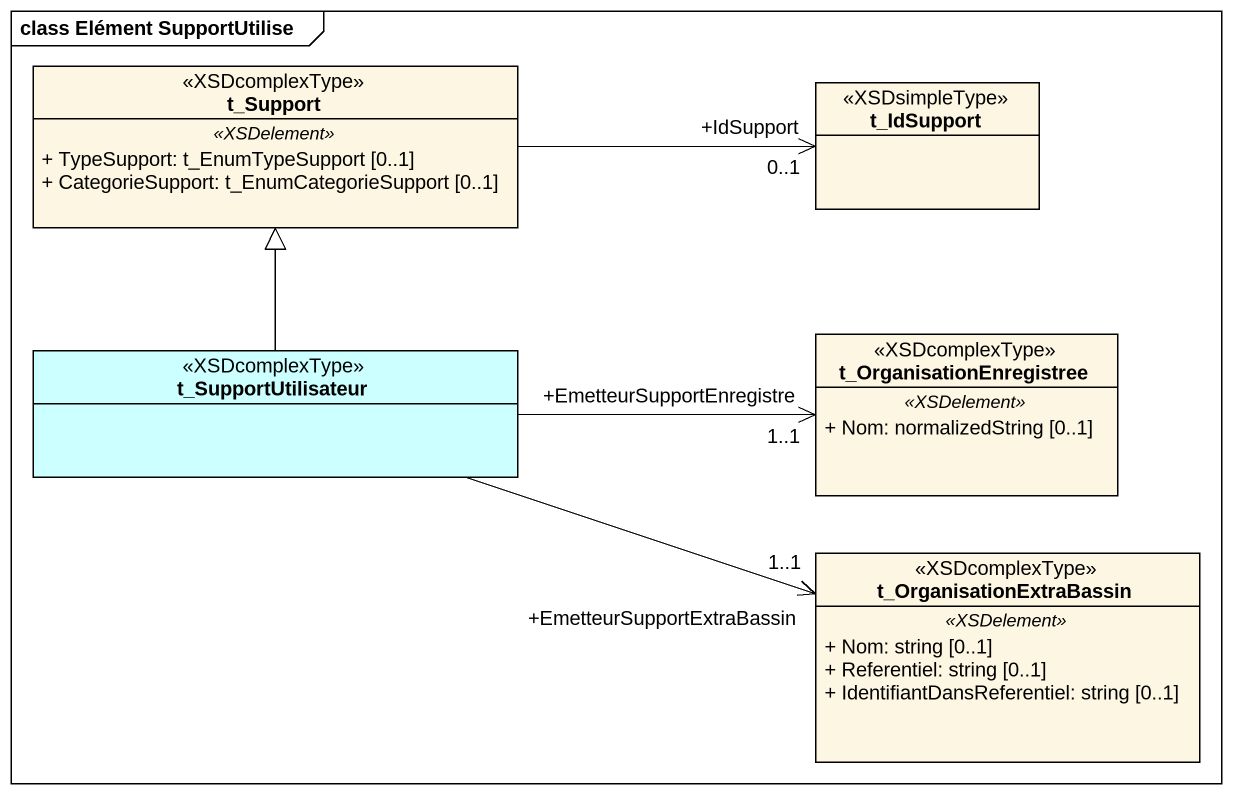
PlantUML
@startuml
mainframe class Elément SupportUtilise
hide circle
hide empty members
skinparam classAttributeIconSize 0
class t_Support <<XSDcomplexType>> {
  .. <<XSDelement>> ..
  + TypeSupport: t_EnumTypeSupport [0..1]
  + CategorieSupport: t_EnumCategorieSupport [0..1]
}
class t_IdSupport <<XSDsimpleType>>
class t_SupportUtilisateur <<XSDcomplexType>> #CCFFFF
class t_OrganisationEnregistree <<XSDcomplexType>> {
  .. <<XSDelement>> ..
  + Nom: normalizedString [0..1]
}
class t_OrganisationExtraBassin <<XSDcomplexType>> {
  .. <<XSDelement>> ..
  + Nom: string [0..1]
  + Referentiel: string [0..1]
  + IdentifiantDansReferentiel: string [0..1]
}
t_Support -right-> "+IdSupport\n0..1" t_IdSupport
t_SupportUtilisateur -up-|> t_Support
t_SupportUtilisateur -right-> "+EmetteurSupportEnregistre\n1..1" t_OrganisationEnregistree
t_SupportUtilisateur -right-> "+EmetteurSupportExtraBassin\n1..1" t_OrganisationExtraBassin
@enduml
